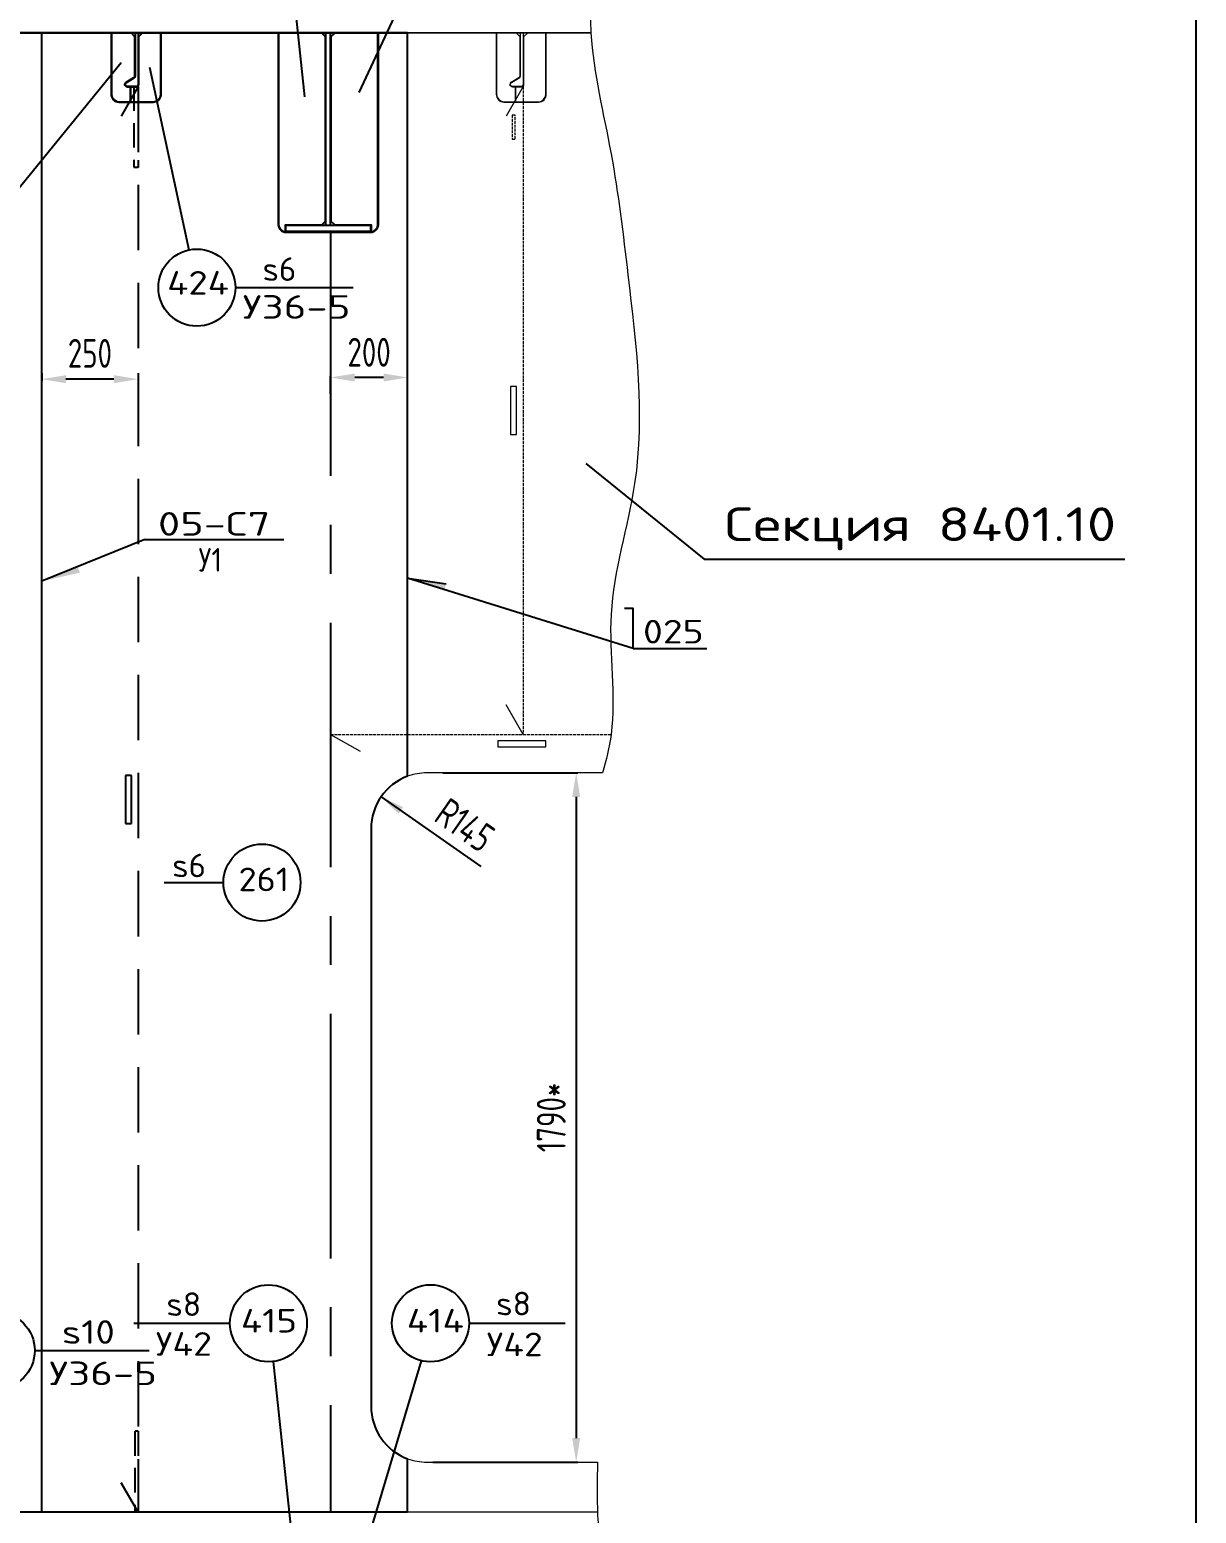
# Model space of a CAD drawing. Header units: millimetres. Extents: x -438477 to 631584, y 118817 to 676146.
# Drawn here: x 329906 to 332936, y 339274 to 343127 of the extents above; entities that cross this region are included whole.
import ezdxf
from ezdxf.enums import TextEntityAlignment as Align

# ---------------------------------------------------------------- set-up
doc = ezdxf.new("R2010")
doc.units = ezdxf.units.MM
for name, pattern in [('AVEVADASHED', [10, 7.5, -2.5]), ('AVEVADASHEDWIDE', [10, 7.5, -2.5]), ('AVEVASOLID', [7.5, 7.5]), ('CENTERX2', [20.32, 12.7, -2.54, 2.54, -2.54]), ('DASHED', [2.546053, 1.697368, -0.848684]), ('HIDDEN', [9.525, 6.35, -3.175])]:
    doc.linetypes.add(name, pattern=pattern)
doc.layers.get('Defpoints').update_dxf_attribs({"linetype": 'CONTINUOUS'})
for name, color, linetype in [('20_1', 1, 'CONTINUOUS'), ('20_POZ', 4, 'CONTINUOUS'), ('20_TEXT', 1, 'CONTINUOUS')]:
    doc.layers.add(name, color=color, linetype=linetype)
doc.styles.add('SIMPLEX', font='simplex.shx', dxfattribs={"width": 0.7})
doc.linetypes.add('Шов_Монтажный', pattern='A,0.75,-0.0001,["/",Standard,S=1,R=0,X=0,Y=-0.5],0.75', length=1.5001)
doc.dimstyles.new('Lineyny', dxfattribs={"dimscale": 30, "dimtxt": 3, "dimasz": 2.5, "dimexe": 0.18, "dimexo": 0.625, "dimgap": 1, "dimtad": 1, "dimdec": 0, "dimlfac": -1, "dimzin": 0, "dimtxsty": 'SIMPLEX', "dimcen": 0, "dimdle": 0.38, "dimclrd": 2, "dimclre": 2, "dimclrt": 2, "dimadec": 0, "dimazin": 0, "dimtfac": 1, "dimtdec": 0, "dimtmove": 0, "dimatfit": 0, "dimfxl": 1, "dimtolj": 1, "dimtzin": 0, "dimlwd": -1, "dimarcsym": 0})

# ---------------------------------------------------------------- blocks, each defined once
blk = doc.blocks.new('*D134')
at = {"layer": '20_1', "color": 2, "lineweight": -2, "ltscale": 25, "transparency": 16777216}
for p, q in [((329937.9, 342234.6), (329937.9, 342214.7)), ((330187.9, 342234.6), (330187.9, 342214.7))]:
    blk.add_line(p, q, dxfattribs=at)
at = {"layer": '20_1', "color": 2, "ltscale": 25, "transparency": 16777216}
blk.add_line((330125.4, 342219.2), (330000.4, 342219.2), dxfattribs=at)
for points in [[(330000.4, 342229.6), (330000.4, 342208.8), (329937.9, 342219.2)], [(330125.4, 342208.8), (330125.4, 342229.6), (330187.9, 342219.2)]]:
    blk.add_solid(points, dxfattribs=at)
at = {"layer": 'Defpoints', "color": 0, "ltscale": 25, "transparency": 16777216}
for p in [(329937.9, 342250.3), (330187.9, 342250.3), (329937.9, 342219.2)]:
    blk.add_point(p, dxfattribs=at)
at = {"layer": '20_1', "color": 2, "ltscale": 25, "transparency": 16777216, "insert": (330062.9, 342286.2), "char_height": 75, "attachment_point": 5, "style": 'SIMPLEX'}
blk.add_mtext('\\A1;250', dxfattribs=at)
blk = doc.blocks.new('*D138')
at = {"layer": '20_1', "color": 2, "lineweight": -2, "ltscale": 25, "transparency": 16777216}
for p, q in [((330687.9, 342181), (330687.9, 342228.1)), ((330887.9, 342162.6), (330887.9, 342228.1))]:
    blk.add_line(p, q, dxfattribs=at)
at = {"layer": '20_1', "color": 2, "ltscale": 25, "transparency": 16777216}
blk.add_line((330825.4, 342223.6), (330750.4, 342223.6), dxfattribs=at)
for points in [[(330750.4, 342234), (330750.4, 342213.2), (330687.9, 342223.6)], [(330825.4, 342213.2), (330825.4, 342234), (330887.9, 342223.6)]]:
    blk.add_solid(points, dxfattribs=at)
at = {"layer": 'Defpoints', "color": 0, "ltscale": 25, "transparency": 16777216}
for p in [(330687.9, 342223.6), (330687.9, 342165.4), (330887.9, 342147)]:
    blk.add_point(p, dxfattribs=at)
at = {"layer": '20_1', "color": 2, "ltscale": 25, "transparency": 16777216, "insert": (330787.9, 342289), "char_height": 75, "attachment_point": 5, "style": 'SIMPLEX'}
blk.add_mtext('\\A1;200', dxfattribs=at)
blk = doc.blocks.new('*D166')
at = {"layer": '20_1', "color": 2, "ltscale": 25, "transparency": 16777216}
blk.add_line((330819, 341134.8), (331078.4, 340953.8), dxfattribs=at)
blk.add_solid([(330876.2, 341107.6), (330864.3, 341090.5), (330819, 341134.8)], dxfattribs=at)
at = {"layer": '20_1', "color": 2, "ltscale": 25, "transparency": 16777216, "insert": (331036.6, 341061.1), "char_height": 75, "attachment_point": 5, "rotation": 325.0871, "style": 'SIMPLEX'}
blk.add_mtext('\\A1;R145', dxfattribs=at)
blk = doc.blocks.new('*D167')
at = {"layer": '20_1', "color": 2, "lineweight": -2, "ltscale": 25, "transparency": 16777216}
for p, q in [((330979.7, 341196.8), (331330.1, 341196.8)), ((330953.5, 339406.8), (331330.1, 339406.8))]:
    blk.add_line(p, q, dxfattribs=at)
at = {"layer": '20_1', "color": 2, "ltscale": 25, "transparency": 16777216}
blk.add_line((331325.6, 341134.3), (331325.6, 339469.3), dxfattribs=at)
for points in [[(331336, 341134.3), (331315.1, 341134.3), (331325.6, 341196.8)], [(331315.1, 339469.3), (331336, 339469.3), (331325.6, 339406.8)]]:
    blk.add_solid(points, dxfattribs=at)
at = {"layer": 'Defpoints', "color": 0, "ltscale": 25, "transparency": 16777216}
for p in [(330964.1, 341196.8), (330937.9, 339406.8), (331325.6, 339406.8)]:
    blk.add_point(p, dxfattribs=at)
at = {"layer": '20_1', "color": 2, "ltscale": 25, "transparency": 16777216, "insert": (331260.9, 340301.8), "char_height": 75, "attachment_point": 5, "rotation": 90, "style": 'SIMPLEX'}
blk.add_mtext('\\A1;1790*', dxfattribs=at)

msp = doc.modelspace()

# ---------------------------------------------------------------- hatches: boundary and pattern name
at = {"layer": '20_1'}
for points in [[(330030.757, 341732.29), (330037.051, 341716.858), (329938.161, 341694.528)], [(330983.127, 341672.03), (330988.221, 341687.899), (330887.913, 341702.596)]]:
    msp.add_hatch(color=6, dxfattribs=at).paths.add_polyline_path(points)

# ---------------------------------------------------------------- linework, layer by layer
at = {"layer": '20_1', "ltscale": 0.2}
msp.add_line((332935.888, 335408.399), (332935.888, 347328.145), dxfattribs=at)
at = {"layer": '20_1', "color": 4, "ltscale": 25}
for p, q in [((330559.504, 343520.079), (330619.861, 342952.21)), ((330762.428, 342964.047), (331011.214, 343496.584)), ((329855.407, 342687.293), (330144.125, 343041.596)), ((330217.661, 343029.304), (330319.573, 342554.747)), ((330538.924, 339668.032), (330599.281, 339100.164)), ((330758.649, 339115.648), (330923.498, 339670.274))]:
    msp.add_line(p, q, dxfattribs=at)
at = {"layer": '20_1', "color": 0, "linetype": 'AVEVASOLID'}
for p, q in [((330887.913, 343118.849), (328170.921, 343118.849)), ((328170.921, 343118.849), (330887.913, 343118.849)), ((330675.901, 342618.849), (330675.901, 343118.849)), ((330687.913, 342618.849), (330687.913, 343118.849))]:
    msp.add_line(p, q, dxfattribs=at)
at = {"layer": '20_1', "color": 6, "linetype": 'AVEVASOLID'}
msp.add_line((329937.913, 339276.848), (329937.913, 343118.849), dxfattribs=at)
at = {"layer": '20_1', "color": 252, "linetype": 'AVEVASOLID', "lineweight": 0}
for p, q in [((330887.913, 343118.849), (331363.812, 343118.849)), ((331363.812, 343118.849), (330887.913, 343118.849)), ((331187.889, 342978.85), (331143.87, 342902.528)), ((331170.726, 342200.349), (331155.101, 342200.349)), ((331155.101, 342200.349), (331155.101, 342075.349)), ((331170.726, 342075.349), (331170.726, 342200.349)), ((331155.101, 342075.349), (331170.726, 342075.349)), ((331187.889, 341296.849), (331143.87, 341373.17)), ((330687.913, 341296.846), (330764.231, 341252.815)), ((331246.897, 341279.661), (331121.897, 341279.661)), ((331121.897, 341279.661), (331121.897, 341264.036)), ((331121.897, 341264.036), (331246.897, 341264.036)), ((331246.897, 341264.036), (331246.897, 341279.661)), ((331380.916, 339276.848), (330887.913, 339276.848)), ((331380.916, 339276.848), (330887.913, 339276.848))]:
    msp.add_line(p, q, dxfattribs=at)
at = {"layer": '20_1', "color": 6, "linetype": 'Шов_Монтажный', "ltscale": 100}
for p, q in [((330887.913, 341187.955), (330887.913, 343118.849)), ((330887.913, 339276.848), (330887.913, 339415.743))]:
    msp.add_line(p, q, dxfattribs=at)
at = {"layer": '20_1', "linetype": 'AVEVASOLID'}
for p, q in [((330187.889, 342978.85), (330143.87, 342902.528)), ((330170.726, 341190.349), (330155.101, 341190.349)), ((330155.101, 341190.349), (330155.101, 341065.349)), ((330170.726, 341065.349), (330170.726, 341190.349)), ((330155.101, 341065.349), (330170.726, 341065.349)), ((330187.889, 339276.848), (330143.87, 339353.169))]:
    msp.add_line(p, q, dxfattribs=at)
at = {"layer": '20_1', "color": 4, "linetype": 'HIDDEN', "ltscale": 10}
for p, q in [((330177.179, 342979.619), (330177.179, 342769.618)), ((330187.913, 342978.85), (330187.913, 342768.849)), ((330177.179, 342769.618), (330187.913, 342769.618)), ((330179.913, 339486.848), (330179.913, 339276.848)), ((330187.913, 339486.848), (330187.913, 339276.848))]:
    msp.add_line(p, q, dxfattribs=at)
at = {"layer": '20_1', "linetype": 'DASHED', "ltscale": 100}
msp.add_line((330187.913, 342978.85), (330187.913, 339276.848), dxfattribs=at)
at = {"layer": '20_1', "color": 252, "linetype": 'AVEVADASHEDWIDE', "lineweight": 0}
for p, q in [((331187.913, 342978.85), (331187.913, 342768.849)), ((331166.819, 342905.159), (331158.982, 342905.159)), ((331158.982, 342905.159), (331158.982, 342842.537)), ((331166.819, 342842.537), (331166.819, 342905.159)), ((331158.982, 342842.537), (331166.819, 342842.537))]:
    msp.add_line(p, q, dxfattribs=at)
at = {"layer": '20_1', "color": 252, "linetype": 'AVEVADASHED', "lineweight": 0}
for p, q in [((331187.913, 342978.85), (331187.913, 341296.849)), ((330687.913, 341296.849), (331416.214, 341296.849))]:
    msp.add_line(p, q, dxfattribs=at)
at = {"layer": '20_1', "color": 0, "linetype": 'CENTERX2', "ltscale": 50}
msp.add_line((330687.913, 342602.849), (330687.913, 339276.848), dxfattribs=at)
at = {"layer": '20_1', "color": 6}
for p, q in [((330205.446, 341802.576), (329937.913, 341694.856)), ((330205.446, 341802.576), (330566.635, 341802.576)), ((331473.38, 341520.02), (330887.913, 341702.596)), ((330887.913, 341702.596), (330988.221, 341687.899))]:
    msp.add_line(p, q, dxfattribs=at)
at = {"layer": '20_1', "color": 4, "linetype": 'AVEVADASHEDWIDE', "lineweight": 25}
msp.add_line((330187.913, 339486.848), (330180.076, 339486.848), dxfattribs=at)
at = {"layer": '20_1', "linetype": 'AVEVASOLID'}
for points in [[(330117.918, 343118.849), (330117.918, 342958.848, 0.41425148), (330137.913, 342938.847), (330227.903, 342938.847, 0.41425148), (330247.898, 342958.848), (330247.898, 343118.849)], [(330179.905, 343107.847), (330170.896, 343117.848), (330118.919, 343117.848), (330118.919, 342958.848, 0.38594884), (330137.913, 342939.848), (330167.918, 342939.848), (330167.918, 342977.849), (330160.911, 342977.849, -0.41398969), (330153.904, 342984.849, -0.25758117), (330156.907, 342990.91), (330176.902, 343002.458, 0.33333454), (330179.905, 343007.652), (330179.905, 343107.847)], [(330188.914, 343107.847), (330188.914, 342984.849, -0.37558305), (330182.908, 342977.849), (330167.918, 342977.849), (330167.918, 342939.848), (330227.903, 342939.848, 0.38594884), (330246.897, 342958.848), (330246.897, 343117.848), (330198.899, 343117.848), (330188.914, 343107.847)], [(330551.902, 343118.849), (330551.902, 342620.848, 0.4142831), (330571.897, 342600.85), (330791.917, 342600.85, 0.4142831), (330811.912, 342620.848), (330811.912, 343118.849)], [(330664.915, 343117.848), (330552.903, 343117.848), (330552.903, 342620.848, 0.39934471), (330570.896, 342601.848), (330570.896, 342619.847), (330664.915, 342619.847), (330674.9, 342629.848), (330674.9, 343107.847), (330664.915, 343117.848)], [(330698.899, 343117.848), (330688.914, 343107.847), (330688.914, 342629.848), (330698.899, 342619.847), (330792.918, 342619.847), (330792.918, 342601.848, 0.39934471), (330810.911, 342620.848), (330810.911, 343117.848), (330698.899, 343117.848)], [(330887.913, 341187.955, 0.31447988), (330792.918, 341051.848), (330792.918, 339551.848, 0.31448247), (330887.913, 339415.743)]]:
    msp.add_lwpolyline(points, format="xyb", dxfattribs=at)
at = {"layer": '20_1', "color": 0, "linetype": 'AVEVASOLID'}
msp.add_lwpolyline([(330187.913, 343118.849), (330187.913, 342984.849, -0.41401973), (330181.907, 342978.85), (330160.911, 342978.85, -0.76742417), (330157.908, 342990.044), (330177.903, 343001.591, 0.26784548), (330180.906, 343006.789), (330180.906, 343118.849)], format="xyb", dxfattribs=at)
at = {"layer": '20_1', "color": 252, "linetype": 'AVEVASOLID', "lineweight": 0}
for points in [[(331117.918, 343118.849), (331117.918, 342958.848, 0.41425148), (331137.913, 342938.847), (331227.903, 342938.847, 0.41425148), (331247.898, 342958.848), (331247.898, 343118.849)], [(331179.905, 343107.847), (331170.896, 343117.848), (331118.919, 343117.848), (331118.919, 342958.848, 0.38594884), (331137.913, 342939.848), (331167.918, 342939.848), (331167.918, 342977.849), (331160.911, 342977.849, -0.41398969), (331153.904, 342984.849, -0.25758117), (331156.907, 342990.91), (331176.902, 343002.458, 0.33333454), (331179.905, 343007.652), (331179.905, 343107.847)], [(331187.913, 343118.849), (331187.913, 342984.849, -0.41401973), (331181.907, 342978.85), (331160.911, 342978.85, -0.76742417), (331157.908, 342990.044), (331177.903, 343001.591, 0.26784548), (331180.906, 343006.789), (331180.906, 343118.849)], [(331188.914, 343107.847), (331188.914, 342984.849, -0.37558305), (331182.908, 342977.849), (331167.918, 342977.849), (331167.918, 342939.848), (331227.903, 342939.848, 0.38594884), (331246.897, 342958.848), (331246.897, 343117.848), (331198.899, 343117.848), (331188.914, 343107.847)], [(331393.909, 341196.849), (330937.913, 341196.849, 0.08824394), (330887.913, 341187.955)], [(330887.913, 339415.743, 0.0882453), (330937.913, 339406.85), (331381.202, 339406.85)]]:
    msp.add_lwpolyline(points, format="xyb", dxfattribs=at)
at = {"layer": '20_1', "color": 0, "linetype": 'AVEVASOLID'}
for points in [[(330571.897, 342618.849), (330791.917, 342618.849), (330791.917, 342602.849), (330571.897, 342602.849), (330571.897, 342618.849)], [(330887.913, 339276.848), (328789.903, 339276.848), (328789.903, 339280.849), (327610.24, 339280.849)], [(330887.913, 339276.848), (328789.903, 339276.848), (328789.903, 339280.849), (327611.985, 339280.849)]]:
    msp.add_lwpolyline(points, dxfattribs=at)
at = {"layer": '20_1', "color": 6}
for points in [[(331473.38, 341520.02), (331473.38, 341623.859), (331450.772, 341623.859)], [(331473.38, 341520.02), (331664.546, 341520.02)]]:
    msp.add_lwpolyline(points, dxfattribs=at)
at = {"layer": '20_1', "color": 252, "lineweight": 0, "ltscale": 25}
for points, knots in [([(331381.279, 346683.848), (331383.278, 346540.666), (331387.474, 346240.025), (331408.481, 345852.499), (331448.437, 345424.659), (331398.891, 344979.778), (331298.642, 344467.031), (331330.436, 344010.552), (331421.445, 343569.66), (331328.449, 343176.7), (331423.489, 342805.328), (331467.732, 342417.265), (331518.945, 342009.913), (331388.872, 341622.535), (331436.263, 341363.521), (331403.569, 341229.905), (331393.909, 341196.849)], [0, 0, 0, 0, 429.52120903, 901.86900408, 1164.46202075, 1716.41615095, 2236.42062074, 2726.20990818, 3078.27716747, 3576.95137828, 3895.54052761, 4212.97227949, 4754.74419574, 5100.80210801, 5412.03346169, 5515.09768212, 5515.09768212, 5515.09768212, 5515.09768212]), ([(331381.202, 339406.85), (331380.274, 339360.801), (331377.42, 339258.542), (331425.888, 338926.164), (331426.608, 338559.768), (331402.587, 338152.445), (331416.674, 337861.818), (331433.776, 337558.492), (331368.143, 337280.569), (331341.139, 337038.066), (331348.043, 336787.016), (331346.095, 336554.184), (331346.216, 336341.934), (331346.902, 336176.554), (331344.435, 336019.598), (331351.365, 335917.914), (331355.143, 335862.48)], [7317.07562688, 7317.07562688, 7317.07562688, 7317.07562688, 7455.06518182, 7623.31897156, 8322.23438584, 8549.47883912, 8846.55351818, 9195.90207096, 9452.91673523, 9698.86034946, 9925.93690876, 10205.41575099, 10397.55745502, 10562.62651612, 10701.62492921, 10868.22722969, 10868.22722969, 10868.22722969, 10868.22722969])]:
    msp.add_open_spline(points, degree=3, knots=knots, dxfattribs=at)
at = {"layer": '20_POZ'}
for p, q in [((330440.569, 342456.976), (330746.137, 342456.976)), ((330255.582, 340911.98), (330409.643, 340911.98)), ((330176.872, 339767.269), (330426.59, 339767.269)), ((331047.305, 339767.399), (331297.022, 339767.399)), ((329919.713, 339696.669), (330216.569, 339696.669))]:
    msp.add_line(p, q, dxfattribs=at)
for centre in [(330340.569, 342456.976), (330509.643, 340911.98), (330526.59, 339767.269), (330947.305, 339767.399), (329819.713, 339696.669)]:
    msp.add_circle(centre, 100, dxfattribs=at)
at = {"layer": '20_TEXT', "lineweight": -2}
for p, q in [((331350.694, 342000.102), (331657.928, 341751.735)), ((331657.928, 341751.735), (332750.483, 341751.735))]:
    msp.add_line(p, q, dxfattribs=at)

# ---------------------------------------------------------------- texts
at = {"layer": '20_1', "color": 6, "style": 'SIMPLEX'}
for s, p, p2 in [('05-С7', (330239.614, 341812.73), (330531.281, 341812.73)), ('025', (331499.126, 341532.907), (331656.626, 341532.907))]:
    msp.add_text(s, height=61.25, dxfattribs=at).set_placement(p, p2, align=Align.ALIGNED)
at = {"layer": '20_1', "style": 'SIMPLEX'}
msp.add_text('У1', height=61.25, dxfattribs=at).set_placement((330344.869, 341719.346), (330406.119, 341719.346), align=Align.ALIGNED)
at = {"layer": '20_POZ', "style": 'SIMPLEX'}
for s, p, p2 in [('s6', (330511.3, 342474.412), (330598.8, 342474.412)), ('424', (330263.372, 342438.73), (330423.789, 342438.73)), ('У36-5', (330459.434, 342376.104), (330739.434, 342376.104)), ('s6', (330276.706, 340925.803), (330364.206, 340925.803)), ('261', (330448.821, 340889.523), (330580.071, 340889.523)), ('s8', (330261.404, 339786.43), (330351.821, 339786.43)), ('s8', (331117.801, 339787.964), (331208.218, 339787.964)), ('415', (330455.007, 339743.408), (330600.841, 339743.408)), ('414', (330885.547, 339743.539), (331034.297, 339743.539)), ('s10', (329990.443, 339714.105), (330127.527, 339714.105)), ('У42', (330233.826, 339683.164), (330379.66, 339683.164)), ('У42', (331093.03, 339681.891), (331238.864, 339681.891)), ('У36-5', (329957.136, 339606.752), (330237.136, 339606.752))]:
    msp.add_text(s, height=61.25, dxfattribs=at).set_placement(p, p2, align=Align.ALIGNED)
at = {"layer": '20_TEXT', "color": 7, "lineweight": -2, "style": 'SIMPLEX'}
msp.add_text('Секция 8401.10', height=87.5, dxfattribs=at).set_placement((331710.899, 341798.699), (332727.565, 341798.699), align=Align.ALIGNED)

# ---------------------------------------------------------------- dimensions: what is measured, and where the dimension line sits
at = {"layer": '20_1', "ltscale": 25}
for base, p1, p2, picture, middle in [((330687.913, 342223.632), (330887.913, 342146.983), (330687.913, 342165.407), '*D138', (330787.913, 342289.037)), ((329937.913, 342219.213), (330187.913, 342250.266), (329937.913, 342250.266), '*D134', (330062.913, 342286.171))]:
    dim = msp.add_linear_dim(base=base, p1=p1, p2=p2, dimstyle='Lineyny', override={"dimscale": 25}, dxfattribs=at)
    dim.commit()
    dim.dimension.update_dxf_attribs({"geometry": picture, "text_midpoint": middle})
dim = msp.add_linear_dim(base=(331325.563, 339406.85), p1=(330964.103, 341196.849), p2=(330937.913, 339406.85), angle=90, text='<>*', dimstyle='Lineyny', override={"dimscale": 25}, dxfattribs=at)
dim.commit()
dim.dimension.update_dxf_attribs({"geometry": '*D167', "text_midpoint": (331260.893, 340301.849)})
dim = msp.add_radius_dim(center=(330937.915, 341051.852), mpoint=(330819.014, 341134.838), dimstyle='Lineyny', override={"dimscale": 25, "dimlfac": 1, "dimtmove": 1}, dxfattribs=at)
dim.commit()
dim.dimension.update_dxf_attribs({"geometry": '*D166', "text_midpoint": (330999.952, 341008.554), "dimtype": 164})

doc.saveas('drawing.dxf')
